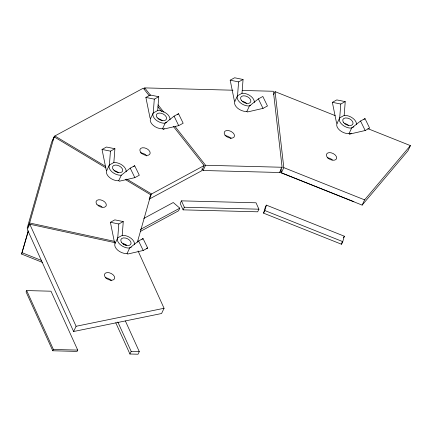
<?xml version="1.0" encoding="UTF-8"?>
<svg xmlns="http://www.w3.org/2000/svg" width="432" height="432" viewBox="0 0 432 432"><rect width="100%" height="100%" fill="white"/><g stroke="black" fill="none" stroke-linecap="round" stroke-linejoin="round"><path stroke-width="0.65" d="M121.306 175.203L120.479 175.273A9.148 5.594 25.3 0 1 109.107 165.505L109.393 164.97L113.848 162.556L114.907 148.743L110.452 151.151L109.393 164.97L106.51 171.002A9.148 5.594 25.3 0 0 117.877 180.77L118.708 180.7L119.313 181.224L134.854 177.638L139.309 175.23L134.681 165.731L130.226 168.14L121.306 175.203L118.708 180.7M131.339 247.131L128.833 248.103A9.148 5.594 25.3 0 1 117.466 238.334L117.752 237.8L122.207 235.386L123.266 221.573L118.811 223.981L117.752 237.8L114.869 243.832A9.148 5.594 25.3 0 0 126.236 253.6L127.067 253.53L127.672 254.054L143.213 250.468L147.668 248.06L143.041 238.561L138.586 240.97L129.665 248.033L127.067 253.53M166.822 122.294L164.322 123.266A9.148 5.594 25.3 0 1 152.955 113.497L153.241 112.963L157.696 110.554L158.755 96.736L154.3 99.149L153.241 112.963L150.352 118.994A9.148 5.594 25.3 0 0 161.725 128.763L162.556 128.693L163.161 129.217L178.702 125.636L183.157 123.223L178.529 113.724L174.074 116.138L165.154 123.196L162.556 128.693M250.571 105.349L248.627 106.018A9.148 5.594 25.3 0 1 237.26 96.25L237.541 95.715L242.001 93.301L243.059 79.488L238.604 81.896L237.541 95.715L234.657 101.747A9.148 5.594 25.3 0 0 246.029 111.515L246.861 111.445L247.466 111.969L263.007 108.383L267.462 105.975L262.834 96.476L258.379 98.885L249.458 105.948L246.861 111.445M353.857 126.878L350.8 128.147A9.148 5.594 25.3 0 1 339.428 118.379L339.714 117.844L344.174 115.436L345.233 101.623L340.778 104.031L339.714 117.844L336.83 123.876A9.148 5.594 25.3 0 0 348.203 133.645L349.029 133.58L349.639 134.098L365.18 130.518L369.635 128.11L365.008 118.611L360.547 121.019L351.632 128.083L349.029 133.58M54.124 136.847L51.651 142.085L27.162 228.22L29.641 222.988L54.124 136.847L105.926 167.918M42.676 262.483L21.6 254.075L28.237 230.731M21.6 254.075L28.301 231.368M137.36 242.19L150.817 194.848L125.496 179.658M263.585 213.16L265.129 207.733L266.371 205.119L344.304 236.201L342.76 241.628L341.523 244.247L263.585 213.16L264.827 210.546L266.371 205.119M341.523 244.247L342.209 241.834M52.661 140.627L54.864 135.972L143.289 88.187L149.121 95.607M115.333 242.741L29.781 224.208L27.302 229.446L73.618 331.511L161.584 313.513L164.063 308.281L138.056 250.96M26.671 290.569L26.05 291.875L52.774 350.773L77.096 351.41L77.717 350.098L50.992 291.206L26.671 290.569L53.39 349.461L52.774 350.773M144.153 89.062L144.704 87.901L232.951 90.212M73.618 331.511L76.091 326.279L29.781 224.208M149.996 196.592L150.817 194.848M149.629 198.045L151.556 193.973L204.147 165.553L173.302 126.338M181.435 200.848L180.198 203.467L183.098 209.855L257.688 211.81L258.925 209.191L256.025 202.797L181.435 200.848L184.334 207.236L183.098 209.855M143.791 218.441L173.254 202.522L179.82 208.159L178.578 210.778L140.281 231.476M204.147 165.553L201.674 170.786L149.078 199.211M242.384 90.455L273.37 91.271L282.091 167.265L279.617 172.503L203.089 170.5L205.562 165.262L175.133 126.581M125.393 320.987L139.282 351.605L138.046 354.224L129.94 354.013L131.177 351.394L117.839 321.997M273.71 94.549L275.087 91.643L335.227 115.63M367.799 128.623L410.4 145.611L407.927 150.849L362.14 205.103L281.335 172.876L283.808 167.638L275.087 91.643M343.559 237.773L344.304 236.201M362.14 205.103L364.613 199.865L410.4 145.611M177.482 114.556L178.529 113.724M133.634 166.563L134.681 165.731M141.993 239.393L143.041 238.561M363.96 119.443L365.008 118.611M150.638 118.46L150.034 117.936L145.876 97.432L150.336 95.024L158.755 96.736M106.79 170.467L106.186 169.943L102.033 149.44L106.488 147.031L114.907 148.743M234.943 101.212L234.338 100.688L230.18 80.185L234.641 77.776L243.059 79.488M163.161 129.217L164.273 128.612M115.15 243.297L114.545 242.773L110.392 222.269L114.847 219.861L123.266 221.573M337.117 123.341L336.506 122.818L332.354 102.319L336.814 99.911L345.233 101.623M140.341 229.495L179.82 208.159M349.639 134.098L351.308 133.196M146.378 248.362L147.668 248.06M76.091 326.279L164.063 308.281M242.001 93.301L242.827 93.236A9.148 5.594 25.3 0 1 254.302 102.519M157.696 110.554L158.528 110.484A9.148 5.594 25.3 0 1 169.997 119.767M344.174 115.436L345.001 115.366A9.148 5.594 25.3 0 1 356.476 124.654M113.848 162.556L114.68 162.491A9.148 5.594 25.3 0 1 126.149 171.774M122.207 235.386L123.039 235.321A9.148 5.594 25.3 0 1 134.509 244.604M205.562 165.262L282.091 167.265M184.334 207.236L258.925 209.191M131.177 351.394L139.282 351.605M53.39 349.461L77.717 350.098M230.18 80.185L238.604 81.896M332.354 102.319L340.778 104.031M145.876 97.432L154.3 99.149M102.033 149.44L110.452 151.151M110.392 222.269L118.811 223.981M29.641 222.988L114.534 241.375M123.233 244.453L126.522 245.165M283.808 167.638L364.613 199.865M280.303 170.791L281.551 171.288M279.682 172.098L353.878 201.69M264.827 210.546L342.76 241.628M22.221 252.769L41.434 260.431M54.864 135.972L105.511 166.352M126.808 179.129L151.556 193.973M144.704 87.901L150.541 95.315M158.042 104.857L163.879 112.271M157.874 106.736L161.627 111.505M201.836 168.907L203.089 170.5M360.547 121.019L365.18 130.518M258.379 98.885L263.007 108.383M174.074 116.138L178.702 125.636M130.226 168.14L134.854 177.638M138.586 240.97L143.213 250.468M115.771 322.78L129.94 354.013M280.876 168.874L281.335 172.876M114.556 170.71A5.492 3.359 25.3 0 1 118.319 172.573M122.915 243.54A5.492 3.359 25.3 0 1 126.679 245.403M344.882 123.584A5.492 3.359 25.3 0 1 348.646 125.447M242.708 101.455A5.492 3.359 25.3 0 1 246.472 103.318M158.404 118.703A5.492 3.359 25.3 0 1 162.167 120.566M105.327 277.803A5.492 3.359 25.3 0 1 111.316 280.768M98.285 205.135A5.492 3.359 25.3 0 1 102.049 206.998M140.81 152.966A5.492 3.359 25.3 0 1 146.799 155.93M225.115 135.718A5.492 3.359 25.3 0 1 231.104 138.683M327.289 157.847A5.492 3.359 25.3 0 1 332.37 159.878M113.33 169.749A5.492 3.359 25.3 0 0 122.245 171.682A5.492 3.359 25.3 0 0 117.158 165.213A5.492 3.359 25.3 0 0 113.33 169.749M121.689 242.579A5.492 3.359 25.3 0 0 130.604 244.512A5.492 3.359 25.3 0 0 125.518 238.043A5.492 3.359 25.3 0 0 121.689 242.579M343.651 122.629A5.492 3.359 25.3 0 0 352.571 124.562A5.492 3.359 25.3 0 0 347.479 118.087A5.492 3.359 25.3 0 0 343.651 122.629M241.483 100.494A5.492 3.359 25.3 0 0 250.398 102.427A5.492 3.359 25.3 0 0 245.306 95.958A5.492 3.359 25.3 0 0 241.483 100.494M157.178 117.742A5.492 3.359 25.3 0 0 166.093 119.675A5.492 3.359 25.3 0 0 161.001 113.206A5.492 3.359 25.3 0 0 157.178 117.742M105.289 277.268A5.492 3.359 25.3 0 0 114.21 279.202A5.492 3.359 25.3 0 0 109.118 272.727A5.492 3.359 25.3 0 0 105.289 277.268M96.93 204.439A5.492 3.359 25.3 0 0 105.851 206.372A5.492 3.359 25.3 0 0 100.759 199.897A5.492 3.359 25.3 0 0 96.93 204.439M140.778 152.431A5.492 3.359 25.3 0 0 149.699 154.364A5.492 3.359 25.3 0 0 144.607 147.89A5.492 3.359 25.3 0 0 140.778 152.431M225.083 135.184A5.492 3.359 25.3 0 0 234.004 137.117A5.492 3.359 25.3 0 0 228.911 130.642A5.492 3.359 25.3 0 0 225.083 135.184M327.256 157.313A5.492 3.359 25.3 0 0 336.172 159.246A5.492 3.359 25.3 0 0 331.085 152.777A5.492 3.359 25.3 0 0 327.256 157.313"/></g></svg>
